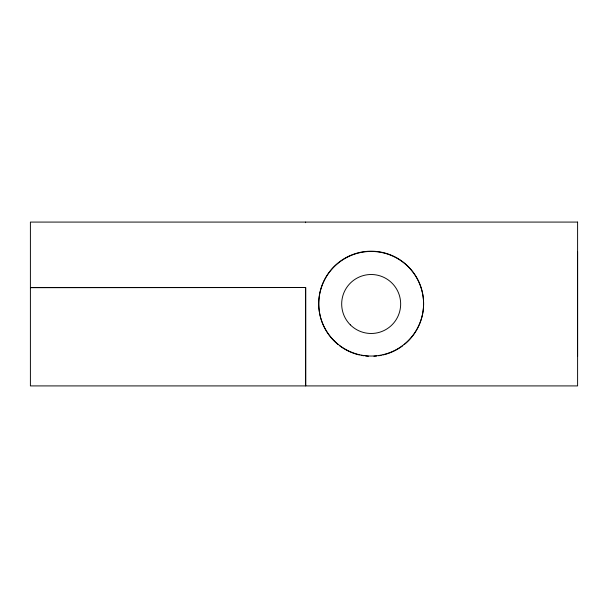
<?xml version="1.0" encoding="UTF-8"?>
<svg xmlns="http://www.w3.org/2000/svg" width="608" height="608" viewBox="0 0 608 608"><rect width="100%" height="100%" fill="white"/><g stroke="black" fill="none" stroke-linecap="round" stroke-linejoin="round"><path stroke-width="0.91" d="M305.642 287.614L305.672 385.92L305.672 287.546L30.4 287.614L305.672 287.546M577.6 356.41L577.6 251.56M305.604 222.08L305.604 222.688M320.53 317.437A52.425 52.425 0 0 1 350.687 255.611A52.425 52.425 0 0 1 416.108 276.86A52.425 52.425 0 0 1 404.168 344.607M402.716 345.739A52.425 52.425 0 0 1 382.979 354.943M381.186 355.323A52.425 52.425 0 0 1 378.472 355.779M376.641 356.007A52.425 52.425 0 0 1 373.897 356.22M368.44 356.22A52.425 52.425 0 0 1 365.697 356.007M363.873 355.779A52.425 52.425 0 0 1 361.152 355.323M359.366 354.943A52.425 52.425 0 0 1 357.603 354.502M356.729 354.266A52.425 52.425 0 0 1 339.621 345.739M338.17 344.607A52.425 52.425 0 0 1 320.773 318.311M577.6 222.08L30.4 222.08L30.4 385.913L577.6 385.913L577.6 222.08M350.322 324.847A29.488 29.488 0 0 0 399.654 311.63A29.488 29.488 0 0 0 363.538 275.508A29.488 29.488 0 0 0 350.322 324.847M334.104 340.693A52.425 52.425 0 0 0 421.808 317.194A52.425 52.425 0 0 0 357.603 252.981A52.425 52.425 0 0 0 334.104 340.693"/></g></svg>
